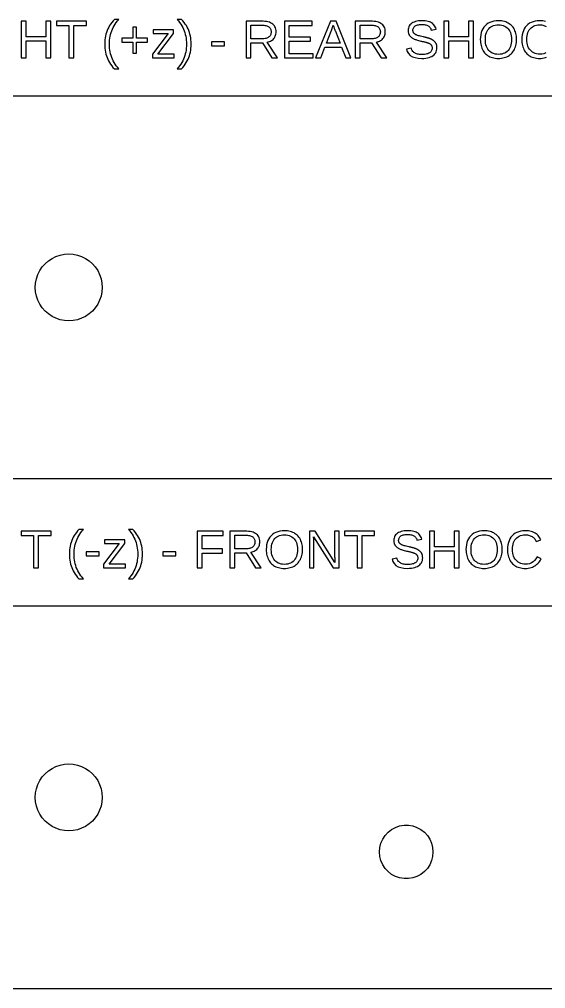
# Model space of a CAD drawing. Extents: x 5 to 633, y -270 to 42.
# Drawn here: x 80.3 to 162.8, y -110 to 42 of the extents above; entities that cross this region are included whole.
import ezdxf

# ---------------------------------------------------------------- set-up
doc = ezdxf.new("R2010")
doc.units = 0
doc.layers.get('0').update_dxf_attribs({"linetype": 'CONTINUOUS'})

msp = doc.modelspace()

# ---------------------------------------------------------------- linework, layer by layer
for points in [[(81.3224, 38.6569), (84.4228, 38.6569), (84.4228, 36), (85.1999, 36), (85.1999, 41.7329), (84.4228, 41.7329), (84.4228, 39.3079), (81.3224, 39.3079), (81.3224, 41.7329), (80.5453, 41.7329), (80.5453, 36), (81.3224, 36)], [(88.8093, 41.0981), (90.7785, 41.0981), (90.7785, 41.7329), (86.0669, 41.7329), (86.0669, 41.0981), (88.0362, 41.0981), (88.0362, 36), (88.8093, 36)], [(95.6497, 34.5219), (95.4555, 34.7727), (95.2784, 35.0271), (95.1182, 35.2852), (94.9751, 35.5469), (94.849, 35.8123), (94.74, 36.0814), (94.6466, 36.3559), (94.5676, 36.6377), (94.5029, 36.9269), (94.4526, 37.2233), (94.4167, 37.527), (94.3952, 37.8381), (94.388, 38.1565), (94.3953, 38.476), (94.4171, 38.7882), (94.4534, 39.0931), (94.5042, 39.3907), (94.5696, 39.681), (94.6495, 39.964), (94.744, 40.2397), (94.854, 40.5095), (94.9805, 40.7751), (95.1235, 41.0363), (95.2831, 41.2932), (95.4591, 41.5458), (95.6518, 41.7941), (95.8609, 42.038), (95.1529, 42.038), (94.9425, 41.7998), (94.7482, 41.5571), (94.5701, 41.3099), (94.4083, 41.0582), (94.2626, 40.802), (94.1331, 40.5414), (94.0198, 40.2763), (93.9221, 40.004), (93.8394, 39.7219), (93.7718, 39.43), (93.7192, 39.1284), (93.6816, 38.8169), (93.6591, 38.4956), (93.6516, 38.1646), (93.6516, 38.1483), (93.659, 37.8194), (93.6815, 37.4998), (93.7188, 37.1896), (93.7711, 36.8888), (93.8384, 36.5974), (93.9206, 36.3154), (94.0177, 36.0427), (94.1306, 35.777), (94.2599, 35.5156), (94.4056, 35.2586), (94.5678, 35.0061), (94.7464, 34.7579), (94.9414, 34.5142), (95.1529, 34.2748), (95.8609, 34.2748)], [(105.91, 34.5131), (106.105, 34.7558), (106.283, 35.003), (106.445, 35.2546), (106.59, 35.5108), (106.72, 35.7715), (106.833, 36.0366), (106.931, 36.3089), (107.013, 36.591), (107.081, 36.8828), (107.134, 37.1845), (107.171, 37.496), (107.194, 37.8172), (107.201, 38.1483), (107.201, 38.1646), (107.194, 38.4935), (107.171, 38.8131), (107.134, 39.1232), (107.082, 39.424), (107.014, 39.7155), (106.932, 39.9975), (106.835, 40.2701), (106.722, 40.5359), (106.593, 40.7973), (106.447, 41.0542), (106.285, 41.3068), (106.106, 41.5549), (105.911, 41.7987), (105.7, 42.038), (104.992, 42.038), (105.201, 41.7931), (105.394, 41.5441), (105.57, 41.2912), (105.729, 41.0343), (105.872, 40.7734), (105.999, 40.5085), (106.109, 40.2396), (106.203, 39.9649), (106.283, 39.6826), (106.349, 39.3927), (106.399, 39.0951), (106.436, 38.7898), (106.458, 38.477), (106.465, 38.1565), (106.458, 37.836), (106.436, 37.5232), (106.4, 37.2182), (106.349, 36.9209), (106.284, 36.6313), (106.205, 36.3494), (106.111, 36.0752), (106.001, 35.8068), (105.875, 35.5422), (105.732, 35.2812), (105.572, 35.024), (105.396, 34.7706), (105.202, 34.5208), (104.992, 34.2748), (105.7, 34.2748)], [(116.585, 38.3802), (118.371, 38.3802), (119.86, 36), (120.755, 36), (119.127, 38.4697), (119.309, 38.5088), (119.479, 38.5611), (119.637, 38.6264), (119.784, 38.7049), (119.919, 38.7965), (120.043, 38.9012), (120.155, 39.019), (120.254, 39.1476), (120.337, 39.2844), (120.406, 39.4295), (120.459, 39.583), (120.497, 39.7447), (120.52, 39.9148), (120.527, 40.0931), (120.516, 40.3071), (120.484, 40.5072), (120.43, 40.6934), (120.355, 40.8657), (120.258, 41.0242), (120.14, 41.1688), (120, 41.2996), (119.841, 41.4145), (119.663, 41.5118), (119.468, 41.5914), (119.254, 41.6533), (119.022, 41.6975), (118.773, 41.724), (118.505, 41.7329), (115.807, 41.7329), (115.807, 36), (116.585, 36)], [(116.585, 41.1104), (118.428, 41.1104), (118.604, 41.105), (118.768, 41.089), (118.92, 41.0622), (119.06, 41.0247), (119.188, 40.9765), (119.303, 40.9176), (119.406, 40.8479), (119.496, 40.7681), (119.573, 40.6785), (119.635, 40.5793), (119.684, 40.4703), (119.718, 40.3516), (119.739, 40.2232), (119.746, 40.085), (119.739, 39.9421), (119.719, 39.8085), (119.684, 39.6844), (119.636, 39.5696), (119.575, 39.4641), (119.499, 39.3681), (119.41, 39.2815), (119.309, 39.2054), (119.196, 39.141), (119.071, 39.0883), (118.936, 39.0473), (118.789, 39.018), (118.63, 39.0005), (118.46, 38.9946), (116.585, 38.9946)], [(126.342, 36.6347), (122.603, 36.6347), (122.603, 38.6325), (125.931, 38.6325), (125.931, 39.2591), (122.603, 39.2591), (122.603, 41.0981), (126.175, 41.0981), (126.175, 41.7329), (121.825, 41.7329), (121.825, 36), (126.342, 36)], [(128.181, 37.6763), (130.793, 37.6763), (131.448, 36), (132.242, 36), (129.939, 41.7329), (129.056, 41.7329), (126.716, 36), (127.522, 36)], [(129.15, 40.1664), (129.205, 40.3136), (129.255, 40.453), (129.302, 40.5847), (129.346, 40.7085), (129.385, 40.8245), (129.42, 40.9327), (129.451, 41.033), (129.487, 41.147), (129.597, 40.8092), (129.63, 40.7096), (129.662, 40.613), (129.695, 40.5193), (129.727, 40.4286), (129.76, 40.341), (129.792, 40.2563), (129.825, 40.1746), (130.561, 38.2826), (128.417, 38.2826)], [(133.719, 38.3802), (135.505, 38.3802), (136.994, 36), (137.89, 36), (136.262, 38.4697), (136.443, 38.5088), (136.613, 38.5611), (136.772, 38.6264), (136.918, 38.7049), (137.054, 38.7965), (137.177, 38.9012), (137.289, 39.019), (137.388, 39.1476), (137.472, 39.2844), (137.54, 39.4295), (137.593, 39.583), (137.631, 39.7447), (137.654, 39.9148), (137.662, 40.0931), (137.651, 40.3071), (137.619, 40.5072), (137.565, 40.6934), (137.49, 40.8657), (137.393, 41.0242), (137.275, 41.1688), (137.135, 41.2996), (136.975, 41.4145), (136.798, 41.5118), (136.602, 41.5914), (136.389, 41.6533), (136.157, 41.6975), (135.907, 41.724), (135.64, 41.7329), (132.942, 41.7329), (132.942, 36), (133.719, 36)], [(133.719, 41.1104), (135.562, 41.1104), (135.739, 41.105), (135.903, 41.089), (136.055, 41.0622), (136.195, 41.0247), (136.322, 40.9765), (136.438, 40.9176), (136.541, 40.8479), (136.631, 40.7681), (136.707, 40.6785), (136.77, 40.5793), (136.818, 40.4703), (136.853, 40.3516), (136.874, 40.2232), (136.881, 40.085), (136.874, 39.9421), (136.853, 39.8085), (136.819, 39.6844), (136.771, 39.5696), (136.709, 39.4641), (136.634, 39.3681), (136.545, 39.2815), (136.443, 39.2054), (136.33, 39.141), (136.206, 39.0883), (136.07, 39.0473), (135.923, 39.018), (135.765, 39.0005), (135.595, 38.9946), (133.719, 38.9946)], [(143.711, 35.9275), (144.002, 35.9542), (144.272, 35.9986), (144.522, 36.0608), (144.751, 36.1408), (144.959, 36.2385), (145.147, 36.354), (145.311, 36.4857), (145.451, 36.632), (145.565, 36.7929), (145.653, 36.9685), (145.717, 37.1586), (145.755, 37.3634), (145.767, 37.5827), (145.765, 37.6706), (145.76, 37.7551), (145.751, 37.8363), (145.739, 37.9142), (145.723, 37.9888), (145.703, 38.06), (145.68, 38.128), (145.653, 38.193), (145.624, 38.2555), (145.592, 38.3155), (145.558, 38.3731), (145.521, 38.4281), (145.48, 38.4807), (145.438, 38.5307), (145.392, 38.5785), (145.345, 38.6241), (145.295, 38.6675), (145.243, 38.7088), (145.189, 38.7479), (145.132, 38.7849), (145.073, 38.8196), (145.013, 38.8527), (144.951, 38.8846), (144.888, 38.9152), (144.824, 38.9445), (144.759, 38.9727), (144.692, 38.9995), (144.624, 39.0251), (144.555, 39.0496), (144.485, 39.0731), (144.414, 39.0956), (144.342, 39.1171), (144.27, 39.1377), (144.196, 39.1572), (144.121, 39.1757), (144.046, 39.1937), (143.971, 39.2115), (143.896, 39.2294), (143.821, 39.2471), (143.745, 39.2647), (143.67, 39.2823), (143.595, 39.2998), (143.38, 39.3486), (143.186, 39.3953), (143.014, 39.4396), (142.864, 39.4818), (142.735, 39.5217), (142.627, 39.5593), (142.541, 39.5947), (142.468, 39.6301), (142.4, 39.6676), (142.337, 39.7073), (142.279, 39.7492), (142.226, 39.7932), (142.178, 39.8394), (142.136, 39.8877), (142.099, 39.939), (142.067, 39.994), (142.041, 40.0527), (142.021, 40.1152), (142.007, 40.1814), (141.998, 40.2514), (141.995, 40.3251), (142.003, 40.4496), (142.025, 40.5649), (142.062, 40.6711), (142.114, 40.7682), (142.18, 40.8561), (142.262, 40.9349), (142.358, 41.0045), (142.468, 41.065), (142.591, 41.1162), (142.728, 41.158), (142.878, 41.1906), (143.041, 41.2138), (143.218, 41.2278), (143.407, 41.2324), (143.581, 41.2282), (143.743, 41.2156), (143.894, 41.1947), (144.034, 41.1653), (144.163, 41.1276), (144.281, 41.0814), (144.388, 41.0269), (144.484, 40.9631), (144.572, 40.8891), (144.649, 40.8049), (144.718, 40.7104), (144.777, 40.6058), (144.827, 40.4909), (144.868, 40.3658), (145.633, 40.5001), (145.567, 40.6972), (145.489, 40.8772), (145.398, 41.04), (145.295, 41.1856), (145.179, 41.314), (145.05, 41.4252), (144.909, 41.5192), (144.752, 41.5986), (144.576, 41.6657), (144.381, 41.7207), (144.168, 41.7634), (143.936, 41.7939), (143.685, 41.8122), (143.416, 41.8183), (143.125, 41.8102), (142.855, 41.7858), (142.605, 41.7451), (142.375, 41.6881), (142.164, 41.6149), (141.973, 41.5254), (141.802, 41.4196), (141.653, 41.2988), (141.526, 41.1642), (141.423, 41.0158), (141.342, 40.8536), (141.285, 40.6777), (141.25, 40.4879), (141.239, 40.2844), (141.241, 40.1941), (141.248, 40.1067), (141.259, 40.0223), (141.274, 39.9409), (141.294, 39.8625), (141.318, 39.7871), (141.347, 39.7147), (141.379, 39.6451), (141.416, 39.5781), (141.457, 39.5136), (141.501, 39.4517), (141.549, 39.3923), (141.602, 39.3356), (141.658, 39.2814), (141.719, 39.2292), (141.786, 39.1784), (141.859, 39.1291), (141.939, 39.0811), (142.024, 39.0346), (142.116, 38.9895), (142.213, 38.9458), (142.32, 38.9027), (142.441, 38.8597), (142.575, 38.8167), (142.722, 38.7737), (142.883, 38.7307), (143.057, 38.6877), (143.245, 38.6447), (143.355, 38.6194), (143.462, 38.5945), (143.567, 38.5702), (143.668, 38.5463), (143.767, 38.523), (143.863, 38.5002), (143.957, 38.4778), (144.047, 38.455), (144.133, 38.4307), (144.216, 38.4048), (144.295, 38.3775), (144.37, 38.3487), (144.442, 38.3184), (144.51, 38.2866), (144.574, 38.2528), (144.634, 38.2165), (144.69, 38.1778), (144.741, 38.1365), (144.788, 38.0928), (144.831, 38.0465), (144.87, 37.9978), (144.904, 37.9456), (144.933, 37.8891), (144.956, 37.8284), (144.975, 37.7633), (144.988, 37.6938), (144.996, 37.6201), (144.998, 37.5421), (144.99, 37.404), (144.965, 37.2758), (144.923, 37.1576), (144.865, 37.0492), (144.79, 36.9506), (144.698, 36.862), (144.589, 36.7832), (144.465, 36.7147), (144.328, 36.6567), (144.176, 36.6092), (144.01, 36.5723), (143.83, 36.546), (143.636, 36.5302), (143.428, 36.5249), (143.226, 36.5298), (143.036, 36.5446), (142.859, 36.5693), (142.695, 36.6039), (142.543, 36.6484), (142.403, 36.7027), (142.276, 36.767), (142.161, 36.8418), (142.058, 36.9277), (141.967, 37.0249), (141.888, 37.1333), (141.821, 37.2529), (141.766, 37.3838), (141.723, 37.5258), (140.97, 37.3753), (141.101, 36.9888), (141.305, 36.6618), (141.58, 36.3943), (141.927, 36.1862), (142.346, 36.0375), (142.836, 35.9484), (143.399, 35.9186)], [(147.611, 38.6569), (150.711, 38.6569), (150.711, 36), (151.488, 36), (151.488, 41.7329), (150.711, 41.7329), (150.711, 39.3079), (147.611, 39.3079), (147.611, 41.7329), (146.834, 41.7329), (146.834, 36), (147.611, 36)], [(155.648, 35.926), (155.884, 35.9482), (156.11, 35.9851), (156.327, 36.0369), (156.534, 36.1034), (156.732, 36.1847), (156.92, 36.2807), (157.098, 36.3906), (157.263, 36.5132), (157.417, 36.6487), (157.557, 36.7969), (157.686, 36.9579), (157.803, 37.1317), (157.907, 37.3183), (157.998, 37.5158), (158.075, 37.7225), (158.139, 37.9383), (158.188, 38.1632), (158.223, 38.3973), (158.244, 38.6405), (158.251, 38.8929), (158.244, 39.1461), (158.223, 39.3894), (158.189, 39.623), (158.14, 39.8468), (158.078, 40.0608), (158.001, 40.2649), (157.911, 40.4593), (157.808, 40.6424), (157.692, 40.8126), (157.564, 40.9699), (157.424, 41.1143), (157.271, 41.2459), (157.106, 41.3646), (156.929, 41.4704), (156.74, 41.5627), (156.542, 41.6408), (156.335, 41.7047), (156.118, 41.7544), (155.892, 41.7899), (155.656, 41.8112), (155.411, 41.8183), (155.039, 41.8025), (154.692, 41.755), (154.368, 41.6759), (154.069, 41.5652), (153.794, 41.4228), (153.543, 41.2488), (153.315, 41.0432), (153.116, 40.8095), (152.947, 40.5513), (152.809, 40.2686), (152.701, 39.9614), (152.624, 39.6297), (152.578, 39.2736), (152.563, 38.8929), (152.57, 38.6394), (152.59, 38.3952), (152.625, 38.1601), (152.673, 37.9343), (152.735, 37.7177), (152.811, 37.5103), (152.9, 37.3121), (153.003, 37.1251), (153.118, 36.9511), (153.246, 36.7902), (153.385, 36.6422), (153.538, 36.5073), (153.702, 36.3855), (153.879, 36.2767), (154.067, 36.1817), (154.265, 36.1013), (154.473, 36.0355), (154.69, 35.9844), (154.918, 35.9479), (155.155, 35.9259), (155.403, 35.9186)], [(155.136, 36.5622), (154.886, 36.6009), (154.654, 36.6655), (154.438, 36.7559), (154.24, 36.8721), (154.059, 37.0141), (153.895, 37.1819), (153.751, 37.3718), (153.629, 37.5799), (153.529, 37.8061), (153.452, 38.0505), (153.396, 38.3131), (153.363, 38.5939), (153.352, 38.8929), (153.363, 39.1934), (153.396, 39.4742), (153.451, 39.7351), (153.527, 39.9763), (153.626, 40.1978), (153.747, 40.3995), (153.889, 40.5814), (154.052, 40.7412), (154.233, 40.8764), (154.432, 40.987), (154.649, 41.073), (154.885, 41.1344), (155.139, 41.1713), (155.411, 41.1836), (155.681, 41.1711), (155.933, 41.1338), (156.167, 41.0715), (156.383, 40.9843), (156.581, 40.8722), (156.761, 40.7352), (156.922, 40.5733), (157.064, 40.3895), (157.185, 40.187), (157.283, 39.9657), (157.359, 39.7256), (157.414, 39.4668), (157.447, 39.1892), (157.457, 38.8929), (157.447, 38.5835), (157.414, 38.2949), (157.36, 38.0269), (157.284, 37.7795), (157.187, 37.5529), (157.067, 37.3469), (156.926, 37.1616), (156.765, 36.9992), (156.585, 36.8617), (156.387, 36.7492), (156.169, 36.6618), (155.932, 36.5993), (155.677, 36.5618), (155.403, 36.5493)], [(98.64, 38.4738), (100.365, 38.4738), (100.365, 39.0679), (98.64, 39.0679), (98.64, 40.8092), (98.0419, 40.8092), (98.0419, 39.0679), (96.3168, 39.0679), (96.3168, 38.4738), (98.0419, 38.4738), (98.0419, 36.7324), (98.64, 36.7324)], [(104.528, 36.5656), (101.977, 36.5656), (104.442, 39.845), (104.442, 40.4024), (101.252, 40.4024), (101.252, 39.8368), (103.576, 39.8368), (101.114, 36.5574), (101.114, 36), (104.528, 36)], [(112.438, 38.5389), (110.404, 38.5389), (110.404, 37.8879), (112.438, 37.8879)], [(265, 30), (5, 30), (5, -30), (265, -30)], [(87.3147, -5.2051), (86.6412, -5.0711), (85.9909, -4.8504), (85.375, -4.5466), (84.804, -4.1651), (84.2877, -3.7123), (83.8349, -3.196), (83.4534, -2.625), (83.1496, -2.0091), (82.9289, -1.3588), (82.7949, -0.6853), (82.75, 0), (82.7949, 0.6853), (82.9289, 1.3588), (83.1496, 2.0091), (83.4534, 2.625), (83.8349, 3.196), (84.2877, 3.7123), (84.804, 4.1651), (85.375, 4.5466), (85.9909, 4.8504), (86.6412, 5.0711), (87.3147, 5.2051), (88, 5.25), (88.6853, 5.2051), (89.3588, 5.0711), (90.0091, 4.8504), (90.625, 4.5466), (91.196, 4.1651), (91.7123, 3.7123), (92.1651, 3.196), (92.5466, 2.625), (92.8504, 2.0091), (93.0711, 1.3588), (93.2051, 0.6853), (93.25, 0), (93.2051, -0.6853), (93.0711, -1.3588), (92.8504, -2.0091), (92.5466, -2.625), (92.1651, -3.196), (91.7123, -3.7123), (91.196, -4.1651), (90.625, -4.5466), (90.0091, -4.8504), (89.3588, -5.0711), (88.6853, -5.2051), (88, -5.25)], [(90.0996, -45.4781), (89.9054, -45.2273), (89.7282, -44.9729), (89.5681, -44.7148), (89.425, -44.4531), (89.2989, -44.1877), (89.1898, -43.9186), (89.0965, -43.6441), (89.0175, -43.3623), (88.9528, -43.0731), (88.9025, -42.7767), (88.8666, -42.473), (88.8451, -42.1619), (88.8379, -41.8435), (88.8451, -41.524), (88.8669, -41.2118), (88.9033, -40.9069), (88.9541, -40.6093), (89.0195, -40.319), (89.0994, -40.036), (89.1939, -39.7603), (89.3038, -39.4905), (89.4304, -39.2249), (89.5734, -38.9637), (89.7329, -38.7068), (89.909, -38.4542), (90.1016, -38.2059), (90.3108, -37.962), (89.6028, -37.962), (89.3924, -38.2002), (89.1981, -38.4429), (89.02, -38.6901), (88.8581, -38.9418), (88.7125, -39.198), (88.583, -39.4586), (88.4697, -39.7237), (88.372, -39.996), (88.2893, -40.2781), (88.2217, -40.57), (88.1691, -40.8716), (88.1315, -41.1831), (88.109, -41.5044), (88.1014, -41.8354), (88.1014, -41.8517), (88.1089, -42.1806), (88.1313, -42.5002), (88.1687, -42.8104), (88.221, -43.1112), (88.2883, -43.4026), (88.3705, -43.6846), (88.4676, -43.9573), (88.5805, -44.223), (88.7098, -44.4844), (88.8555, -44.7414), (89.0177, -44.9939), (89.1963, -45.2421), (89.3913, -45.4858), (89.6028, -45.7252), (90.3108, -45.7252)], [(98.2688, -45.4869), (98.463, -45.2442), (98.6411, -44.997), (98.803, -44.7454), (98.9487, -44.4892), (99.0782, -44.2285), (99.1915, -43.9634), (99.2892, -43.6911), (99.3718, -43.409), (99.4395, -43.1172), (99.4921, -42.8155), (99.5296, -42.504), (99.5522, -42.1828), (99.5597, -41.8517), (99.5597, -41.8354), (99.5522, -41.5065), (99.5298, -41.1869), (99.4924, -40.8768), (99.4401, -40.576), (99.3729, -40.2845), (99.2907, -40.0025), (99.1935, -39.7299), (99.0807, -39.4641), (98.9514, -39.2027), (98.8057, -38.9458), (98.6435, -38.6932), (98.4649, -38.4451), (98.2698, -38.2013), (98.0583, -37.962), (97.3504, -37.962), (97.5595, -38.2069), (97.7521, -38.4559), (97.9282, -38.7088), (98.0877, -38.9657), (98.2308, -39.2266), (98.3572, -39.4915), (98.4672, -39.7604), (98.5617, -40.0351), (98.6416, -40.3174), (98.707, -40.6073), (98.7579, -40.9049), (98.7942, -41.2102), (98.816, -41.523), (98.8233, -41.8435), (98.816, -42.164), (98.7944, -42.4768), (98.7582, -42.7818), (98.7077, -43.0791), (98.6426, -43.3687), (98.5632, -43.6506), (98.4693, -43.9248), (98.3597, -44.1932), (98.2335, -44.4578), (98.0904, -44.7188), (97.9306, -44.976), (97.7539, -45.2294), (97.5605, -45.4792), (97.3504, -45.7252), (98.0583, -45.7252)], [(83.2591, -38.9019), (85.2284, -38.9019), (85.2284, -38.2671), (80.5168, -38.2671), (80.5168, -38.9019), (82.4861, -38.9019), (82.4861, -44), (83.2591, -44)], [(108.943, -41.6767), (112.141, -41.6767), (112.141, -41.0339), (108.943, -41.0339), (108.943, -38.9019), (112.239, -38.9019), (112.239, -38.2671), (108.166, -38.2671), (108.166, -44), (108.943, -44)], [(114.033, -41.6198), (115.819, -41.6198), (117.309, -44), (118.204, -44), (116.576, -41.5303), (116.758, -41.4912), (116.927, -41.4389), (117.086, -41.3736), (117.233, -41.2951), (117.368, -41.2035), (117.491, -41.0988), (117.604, -40.981), (117.702, -40.8524), (117.786, -40.7156), (117.854, -40.5705), (117.907, -40.417), (117.945, -40.2553), (117.968, -40.0852), (117.976, -39.9069), (117.965, -39.6929), (117.933, -39.4928), (117.879, -39.3066), (117.804, -39.1343), (117.707, -38.9758), (117.589, -38.8312), (117.449, -38.7004), (117.289, -38.5855), (117.112, -38.4882), (116.916, -38.4086), (116.703, -38.3467), (116.471, -38.3025), (116.221, -38.276), (115.954, -38.2671), (113.256, -38.2671), (113.256, -44), (114.033, -44)], [(114.033, -38.8896), (115.876, -38.8896), (116.053, -38.895), (116.217, -38.911), (116.369, -38.9378), (116.509, -38.9753), (116.636, -39.0235), (116.752, -39.0824), (116.855, -39.1521), (116.945, -39.2319), (117.021, -39.3215), (117.084, -39.4207), (117.132, -39.5297), (117.167, -39.6484), (117.188, -39.7768), (117.195, -39.915), (117.188, -40.0579), (117.167, -40.1915), (117.133, -40.3156), (117.085, -40.4304), (117.023, -40.5359), (116.948, -40.6319), (116.859, -40.7185), (116.757, -40.7946), (116.644, -40.859), (116.52, -40.9117), (116.384, -40.9527), (116.237, -40.982), (116.079, -40.9995), (115.909, -41.0054), (114.033, -41.0054)], [(122.07, -44.074), (122.306, -44.0518), (122.533, -44.0149), (122.749, -43.9631), (122.957, -43.8966), (123.155, -43.8153), (123.343, -43.7193), (123.52, -43.6094), (123.686, -43.4868), (123.839, -43.3513), (123.98, -43.2031), (124.109, -43.0421), (124.225, -42.8683), (124.33, -42.6817), (124.421, -42.4842), (124.498, -42.2775), (124.561, -42.0617), (124.61, -41.8368), (124.645, -41.6027), (124.666, -41.3595), (124.673, -41.1071), (124.666, -40.8539), (124.646, -40.6106), (124.611, -40.377), (124.562, -40.1532), (124.5, -39.9392), (124.424, -39.7351), (124.334, -39.5407), (124.23, -39.3576), (124.115, -39.1874), (123.987, -39.0301), (123.846, -38.8857), (123.694, -38.7541), (123.529, -38.6354), (123.351, -38.5296), (123.163, -38.4373), (122.965, -38.3592), (122.757, -38.2953), (122.541, -38.2456), (122.314, -38.2101), (122.079, -38.1888), (121.833, -38.1817), (121.462, -38.1975), (121.114, -38.245), (120.791, -38.3241), (120.492, -38.4348), (120.216, -38.5772), (119.965, -38.7512), (119.738, -38.9568), (119.538, -39.1905), (119.369, -39.4487), (119.231, -39.7314), (119.124, -40.0386), (119.047, -40.3703), (119.001, -40.7264), (118.985, -41.1071), (118.992, -41.3606), (119.013, -41.6048), (119.047, -41.8399), (119.096, -42.0657), (119.158, -42.2823), (119.233, -42.4897), (119.323, -42.6879), (119.426, -42.8749), (119.541, -43.0489), (119.668, -43.2098), (119.808, -43.3578), (119.96, -43.4927), (120.125, -43.6145), (120.302, -43.7233), (120.49, -43.8183), (120.687, -43.8987), (120.895, -43.9645), (121.113, -44.0156), (121.341, -44.0521), (121.578, -44.0741), (121.825, -44.0814)], [(121.558, -43.4378), (121.309, -43.3991), (121.076, -43.3345), (120.861, -43.2441), (120.663, -43.1279), (120.482, -42.9859), (120.318, -42.8181), (120.174, -42.6282), (120.052, -42.4201), (119.952, -42.1939), (119.874, -41.9495), (119.819, -41.6869), (119.786, -41.4061), (119.775, -41.1071), (119.786, -40.8066), (119.818, -40.5258), (119.873, -40.2649), (119.95, -40.0237), (120.049, -39.8022), (120.169, -39.6005), (120.312, -39.4186), (120.474, -39.2588), (120.655, -39.1236), (120.854, -39.013), (121.072, -38.927), (121.307, -38.8656), (121.561, -38.8287), (121.833, -38.8164), (122.103, -38.8289), (122.355, -38.8662), (122.589, -38.9285), (122.805, -39.0157), (123.003, -39.1278), (123.183, -39.2648), (123.345, -39.4267), (123.487, -39.6105), (123.607, -39.813), (123.705, -40.0343), (123.782, -40.2744), (123.836, -40.5332), (123.869, -40.8108), (123.88, -41.1071), (123.869, -41.4165), (123.837, -41.7051), (123.782, -41.9731), (123.707, -42.2205), (123.609, -42.4471), (123.49, -42.6531), (123.349, -42.8384), (123.188, -43.0008), (123.008, -43.1383), (122.809, -43.2508), (122.591, -43.3382), (122.355, -43.4007), (122.1, -43.4382), (121.825, -43.4507)], [(126.448, -40.1916), (126.427, -39.5122), (126.407, -39.1175), (129.475, -44), (130.411, -44), (130.411, -38.2671), (129.711, -38.2671), (129.711, -42.0267), (129.712, -42.1379), (129.715, -42.2671), (129.72, -42.4143), (129.727, -42.5793), (129.736, -42.7624), (129.747, -42.9633), (129.76, -43.1822), (126.659, -38.2671), (125.756, -38.2671), (125.756, -44), (126.448, -44)], [(134.02, -38.9019), (135.989, -38.9019), (135.989, -38.2671), (131.278, -38.2671), (131.278, -38.9019), (133.247, -38.9019), (133.247, -44), (134.02, -44)], [(141.465, -44.0725), (141.756, -44.0458), (142.026, -44.0014), (142.276, -43.9392), (142.505, -43.8592), (142.713, -43.7615), (142.901, -43.646), (143.065, -43.5143), (143.205, -43.368), (143.319, -43.2071), (143.407, -43.0315), (143.471, -42.8414), (143.508, -42.6366), (143.521, -42.4173), (143.519, -42.3294), (143.514, -42.2449), (143.505, -42.1637), (143.493, -42.0858), (143.477, -42.0112), (143.457, -41.94), (143.434, -41.872), (143.407, -41.807), (143.378, -41.7445), (143.346, -41.6845), (143.312, -41.6269), (143.274, -41.5719), (143.234, -41.5193), (143.192, -41.4693), (143.146, -41.4215), (143.099, -41.3759), (143.049, -41.3325), (142.997, -41.2912), (142.943, -41.2521), (142.886, -41.2151), (142.827, -41.1804), (142.767, -41.1473), (142.705, -41.1154), (142.642, -41.0848), (142.578, -41.0555), (142.512, -41.0273), (142.446, -41.0005), (142.378, -40.9749), (142.309, -40.9504), (142.239, -40.9269), (142.168, -40.9044), (142.096, -40.8829), (142.023, -40.8623), (141.95, -40.8428), (141.875, -40.8243), (141.8, -40.8063), (141.725, -40.7885), (141.65, -40.7706), (141.575, -40.7529), (141.499, -40.7353), (141.424, -40.7177), (141.348, -40.7002), (141.134, -40.6514), (140.94, -40.6047), (140.768, -40.5604), (140.618, -40.5182), (140.489, -40.4783), (140.381, -40.4407), (140.295, -40.4053), (140.222, -40.3699), (140.154, -40.3324), (140.091, -40.2927), (140.033, -40.2508), (139.98, -40.2068), (139.932, -40.1606), (139.89, -40.1123), (139.852, -40.061), (139.821, -40.006), (139.795, -39.9473), (139.775, -39.8848), (139.761, -39.8186), (139.752, -39.7486), (139.749, -39.6749), (139.757, -39.5504), (139.779, -39.4351), (139.816, -39.3289), (139.868, -39.2318), (139.934, -39.1439), (140.015, -39.0651), (140.111, -38.9955), (140.222, -38.935), (140.345, -38.8838), (140.482, -38.842), (140.632, -38.8094), (140.795, -38.7862), (140.971, -38.7722), (141.161, -38.7676), (141.335, -38.7718), (141.497, -38.7844), (141.648, -38.8053), (141.788, -38.8347), (141.917, -38.8724), (142.035, -38.9186), (142.142, -38.9731), (142.238, -39.0369), (142.326, -39.1109), (142.403, -39.1951), (142.472, -39.2896), (142.531, -39.3942), (142.581, -39.5091), (142.622, -39.6342), (143.387, -39.4999), (143.321, -39.3028), (143.243, -39.1228), (143.152, -38.96), (143.049, -38.8144), (142.933, -38.686), (142.804, -38.5748), (142.663, -38.4808), (142.506, -38.4014), (142.33, -38.3343), (142.135, -38.2793), (141.922, -38.2366), (141.69, -38.2061), (141.439, -38.1878), (141.169, -38.1817), (140.879, -38.1898), (140.609, -38.2142), (140.359, -38.2549), (140.128, -38.3119), (139.918, -38.3851), (139.727, -38.4746), (139.556, -38.5804), (139.407, -38.7012), (139.28, -38.8358), (139.177, -38.9842), (139.096, -39.1464), (139.039, -39.3223), (139.004, -39.5121), (138.993, -39.7156), (138.995, -39.8059), (139.001, -39.8933), (139.012, -39.9777), (139.028, -40.0591), (139.048, -40.1375), (139.072, -40.2129), (139.1, -40.2853), (139.133, -40.3549), (139.17, -40.4219), (139.21, -40.4864), (139.255, -40.5483), (139.303, -40.6077), (139.356, -40.6644), (139.412, -40.7186), (139.473, -40.7708), (139.54, -40.8216), (139.613, -40.8709), (139.693, -40.9189), (139.778, -40.9654), (139.87, -41.0105), (139.967, -41.0542), (140.074, -41.0973), (140.195, -41.1403), (140.329, -41.1833), (140.476, -41.2263), (140.637, -41.2693), (140.811, -41.3123), (140.999, -41.3553), (141.109, -41.3806), (141.216, -41.4055), (141.321, -41.4298), (141.422, -41.4537), (141.521, -41.477), (141.617, -41.4998), (141.711, -41.5222), (141.801, -41.545), (141.887, -41.5693), (141.97, -41.5952), (142.049, -41.6225), (142.124, -41.6513), (142.196, -41.6816), (142.264, -41.7134), (142.328, -41.7472), (142.388, -41.7835), (142.444, -41.8222), (142.495, -41.8635), (142.542, -41.9072), (142.585, -41.9535), (142.624, -42.0022), (142.658, -42.0544), (142.687, -42.1109), (142.71, -42.1716), (142.729, -42.2367), (142.742, -42.3062), (142.75, -42.3799), (142.752, -42.4579), (142.744, -42.596), (142.719, -42.7242), (142.677, -42.8424), (142.619, -42.9508), (142.544, -43.0494), (142.452, -43.138), (142.343, -43.2168), (142.219, -43.2853), (142.082, -43.3433), (141.93, -43.3908), (141.764, -43.4277), (141.584, -43.454), (141.39, -43.4698), (141.182, -43.4751), (140.98, -43.4702), (140.79, -43.4554), (140.613, -43.4307), (140.449, -43.3961), (140.297, -43.3516), (140.157, -43.2973), (140.03, -43.233), (139.915, -43.1582), (139.812, -43.0723), (139.721, -42.9751), (139.642, -42.8667), (139.575, -42.7471), (139.52, -42.6162), (139.477, -42.4742), (138.724, -42.6247), (138.855, -43.0112), (139.059, -43.3382), (139.334, -43.6057), (139.681, -43.8138), (140.1, -43.9625), (140.59, -44.0516), (141.153, -44.0814)], [(145.365, -41.3431), (148.465, -41.3431), (148.465, -44), (149.242, -44), (149.242, -38.2671), (148.465, -38.2671), (148.465, -40.6921), (145.365, -40.6921), (145.365, -38.2671), (144.588, -38.2671), (144.588, -44), (145.365, -44)], [(153.402, -44.074), (153.638, -44.0518), (153.864, -44.0149), (154.081, -43.9631), (154.288, -43.8966), (154.486, -43.8153), (154.674, -43.7193), (154.852, -43.6094), (155.017, -43.4868), (155.17, -43.3513), (155.311, -43.2031), (155.44, -43.0421), (155.557, -42.8683), (155.661, -42.6817), (155.752, -42.4842), (155.829, -42.2775), (155.893, -42.0617), (155.942, -41.8368), (155.977, -41.6027), (155.998, -41.3595), (156.005, -41.1071), (155.998, -40.8539), (155.977, -40.6106), (155.942, -40.377), (155.894, -40.1532), (155.831, -39.9392), (155.755, -39.7351), (155.665, -39.5407), (155.562, -39.3576), (155.446, -39.1874), (155.318, -39.0301), (155.178, -38.8857), (155.025, -38.7541), (154.86, -38.6354), (154.682, -38.5296), (154.494, -38.4373), (154.296, -38.3592), (154.089, -38.2953), (153.872, -38.2456), (153.646, -38.2101), (153.41, -38.1888), (153.165, -38.1817), (152.793, -38.1975), (152.446, -38.245), (152.122, -38.3241), (151.823, -38.4348), (151.548, -38.5772), (151.296, -38.7512), (151.069, -38.9568), (150.87, -39.1905), (150.701, -39.4487), (150.562, -39.7314), (150.455, -40.0386), (150.378, -40.3703), (150.332, -40.7264), (150.317, -41.1071), (150.324, -41.3606), (150.344, -41.6048), (150.379, -41.8399), (150.427, -42.0657), (150.489, -42.2823), (150.565, -42.4897), (150.654, -42.6879), (150.757, -42.8749), (150.872, -43.0489), (151, -43.2098), (151.139, -43.3578), (151.291, -43.4927), (151.456, -43.6145), (151.633, -43.7233), (151.821, -43.8183), (152.019, -43.8987), (152.227, -43.9645), (152.444, -44.0156), (152.672, -44.0521), (152.909, -44.0741), (153.157, -44.0814)], [(152.89, -43.4378), (152.64, -43.3991), (152.407, -43.3345), (152.192, -43.2441), (151.994, -43.1279), (151.813, -42.9859), (151.649, -42.8181), (151.505, -42.6282), (151.383, -42.4201), (151.283, -42.1939), (151.206, -41.9495), (151.15, -41.6869), (151.117, -41.4061), (151.106, -41.1071), (151.117, -40.8066), (151.15, -40.5258), (151.205, -40.2649), (151.281, -40.0237), (151.38, -39.8022), (151.501, -39.6005), (151.643, -39.4186), (151.806, -39.2588), (151.987, -39.1236), (152.186, -39.013), (152.403, -38.927), (152.639, -38.8656), (152.893, -38.8287), (153.165, -38.8164), (153.435, -38.8289), (153.687, -38.8662), (153.921, -38.9285), (154.137, -39.0157), (154.335, -39.1278), (154.514, -39.2648), (154.676, -39.4267), (154.818, -39.6105), (154.938, -39.813), (155.037, -40.0343), (155.113, -40.2744), (155.168, -40.5332), (155.2, -40.8108), (155.211, -41.1071), (155.201, -41.4165), (155.168, -41.7051), (155.114, -41.9731), (155.038, -42.2205), (154.94, -42.4471), (154.821, -42.6531), (154.68, -42.8384), (154.519, -43.0008), (154.339, -43.1383), (154.14, -43.2508), (153.923, -43.3382), (153.686, -43.4007), (153.431, -43.4382), (153.157, -43.4507)], [(159.86, -44.0735), (160.089, -44.0498), (160.31, -44.0104), (160.522, -43.9551), (160.726, -43.8842), (160.922, -43.7974), (161.109, -43.6948), (161.287, -43.5772), (161.452, -43.4451), (161.606, -43.2985), (161.748, -43.1375), (161.879, -42.9621), (161.997, -42.7722), (162.104, -42.5678), (161.47, -42.2505), (161.284, -42.5667), (161.074, -42.8344), (160.84, -43.0533), (160.581, -43.2236), (160.298, -43.3453), (159.991, -43.4183), (159.659, -43.4426), (159.398, -43.4295), (159.154, -43.3903), (158.925, -43.3249), (158.712, -43.2334), (158.514, -43.1157), (158.333, -42.9718), (158.168, -42.8018), (158.021, -42.6103), (157.898, -42.4019), (157.796, -42.1766), (157.718, -41.9345), (157.661, -41.6756), (157.628, -41.3998), (157.616, -41.1071), (157.627, -40.8118), (157.66, -40.535), (157.714, -40.2767), (157.789, -40.0369), (157.886, -39.8157), (158.005, -39.613), (158.145, -39.4288), (158.305, -39.2663), (158.482, -39.1288), (158.676, -39.0164), (158.888, -38.9289), (159.117, -38.8664), (159.363, -38.8289), (159.626, -38.8164), (159.796, -38.8218), (159.959, -38.838), (160.116, -38.865), (160.265, -38.9028), (160.408, -38.9514), (160.545, -39.0107), (160.674, -39.0809), (160.795, -39.1613), (160.907, -39.2513), (161.008, -39.3509), (161.1, -39.4602), (161.181, -39.5791), (161.253, -39.7076), (161.315, -39.8458), (162.051, -39.6017), (161.962, -39.4076), (161.86, -39.2277), (161.744, -39.0619), (161.615, -38.9102), (161.473, -38.7726), (161.317, -38.6491), (161.148, -38.5398), (160.966, -38.4448), (160.772, -38.3644), (160.566, -38.2986), (160.348, -38.2474), (160.117, -38.2109), (159.874, -38.189), (159.618, -38.1817), (159.256, -38.1975), (158.916, -38.2451), (158.6, -38.3244), (158.307, -38.4354), (158.037, -38.5782), (157.791, -38.7526), (157.568, -38.9588), (157.371, -39.193), (157.205, -39.4514), (157.069, -39.734), (156.963, -40.0409), (156.888, -40.3721), (156.842, -40.7275), (156.827, -41.1071), (156.834, -41.3636), (156.854, -41.6101), (156.888, -41.8466), (156.935, -42.073), (156.996, -42.2893), (157.071, -42.4956), (157.159, -42.6919), (157.26, -42.8768), (157.373, -43.0491), (157.498, -43.2088), (157.636, -43.3558), (157.786, -43.4903), (157.948, -43.6121), (158.123, -43.7213), (158.309, -43.8168), (158.504, -43.8977), (158.708, -43.9638), (158.922, -44.0152), (159.146, -44.052), (159.38, -44.074), (159.622, -44.0814)], [(96.8862, -43.4344), (94.3351, -43.4344), (96.8008, -40.155), (96.8008, -39.5976), (93.6109, -39.5976), (93.6109, -40.1632), (95.9341, -40.1632), (93.4725, -43.4426), (93.4725, -44), (96.8862, -44)], [(92.7644, -41.4611), (90.73, -41.4611), (90.73, -42.1121), (92.7644, -42.1121)], [(104.796, -41.4611), (102.762, -41.4611), (102.762, -42.1121), (104.796, -42.1121)], [(213, -50), (5, -50), (5, -110), (213, -110)], [(87.3147, -85.2051), (86.6412, -85.0711), (85.9909, -84.8504), (85.375, -84.5466), (84.804, -84.1651), (84.2877, -83.7123), (83.8349, -83.196), (83.4534, -82.625), (83.1496, -82.0091), (82.9289, -81.3588), (82.7949, -80.6853), (82.75, -80), (82.7949, -79.3147), (82.9289, -78.6412), (83.1496, -77.9909), (83.4534, -77.375), (83.8349, -76.804), (84.2877, -76.2877), (84.804, -75.8349), (85.375, -75.4534), (85.9909, -75.1496), (86.6412, -74.9289), (87.3147, -74.7949), (88, -74.75), (88.6853, -74.7949), (89.3588, -74.9289), (90.0091, -75.1496), (90.625, -75.4534), (91.196, -75.8349), (91.7123, -76.2877), (92.1651, -76.804), (92.5466, -77.375), (92.8504, -77.9909), (93.0711, -78.6412), (93.2051, -79.3147), (93.25, -80), (93.2051, -80.6853), (93.0711, -81.3588), (92.8504, -82.0091), (92.5466, -82.625), (92.1651, -83.196), (91.7123, -83.7123), (91.196, -84.1651), (90.625, -84.5466), (90.0091, -84.8504), (89.3588, -85.0711), (88.6853, -85.2051), (88, -85.25)], [(139.909, -92.6324), (139.253, -92.4071), (138.643, -92.077), (138.096, -91.6509), (137.626, -91.1406), (137.246, -90.5599), (136.968, -89.9246), (136.798, -89.2522), (136.74, -88.5609), (136.798, -87.8696), (136.968, -87.1971), (137.246, -86.5619), (137.626, -85.9812), (138.096, -85.4708), (138.643, -85.0448), (139.253, -84.7146), (139.909, -84.4894), (140.593, -84.3752), (141.287, -84.3752), (141.971, -84.4894), (142.627, -84.7146), (143.237, -85.0448), (143.785, -85.4708), (144.255, -85.9812), (144.634, -86.5619), (144.913, -87.1971), (145.083, -87.8696), (145.14, -88.5609), (145.083, -89.2522), (144.913, -89.9246), (144.634, -90.5599), (144.255, -91.1406), (143.785, -91.6509), (143.237, -92.077), (142.627, -92.4071), (141.971, -92.6324), (141.287, -92.7465), (140.593, -92.7465)]]:
    msp.add_lwpolyline(points, close=True)
for points in [[(162.812, 41.7014), (162.594, 41.7526), (162.363, 41.7891), (162.12, 41.811), (161.864, 41.8183), (161.502, 41.8025), (161.162, 41.7549), (160.846, 41.6756), (160.553, 41.5646), (160.283, 41.4218), (160.037, 41.2474), (159.814, 41.0412), (159.617, 40.807), (159.451, 40.5486), (159.315, 40.266), (159.209, 39.9591), (159.134, 39.6279), (159.088, 39.2725), (159.073, 38.8929), (159.08, 38.6364), (159.1, 38.3899), (159.134, 38.1534), (159.181, 37.927), (159.242, 37.7107), (159.317, 37.5044), (159.405, 37.3081), (159.506, 37.1232), (159.619, 36.9509), (159.744, 36.7912), (159.882, 36.6442), (160.032, 36.5097), (160.194, 36.3879), (160.369, 36.2787), (160.555, 36.1832), (160.75, 36.1023), (160.954, 36.0362), (161.169, 35.9848), (161.392, 35.948), (161.626, 35.926), (161.868, 35.9186), (162.106, 35.9265), (162.335, 35.9502), (162.556, 35.9896), (162.769, 36.0449), (162.973, 36.1158)], [(162.828, 36.7764), (162.544, 36.6547), (162.237, 36.5817), (161.905, 36.5574), (161.644, 36.5705), (161.4, 36.6097), (161.171, 36.6751), (160.958, 36.7666), (160.761, 36.8843), (160.579, 37.0282), (160.414, 37.1982), (160.268, 37.3897), (160.144, 37.5981), (160.043, 37.8234), (159.964, 38.0655), (159.908, 38.3244), (159.874, 38.6002), (159.863, 38.8929), (159.873, 39.1882), (159.906, 39.465), (159.96, 39.7233), (160.035, 39.9631), (160.132, 40.1843), (160.251, 40.387), (160.391, 40.5712), (160.551, 40.7337), (160.728, 40.8712), (160.923, 40.9836), (161.134, 41.0711), (161.363, 41.1336), (161.609, 41.1711), (161.873, 41.1836), (162.042, 41.1782), (162.205, 41.162), (162.362, 41.135), (162.512, 41.0972), (162.654, 41.0486), (162.791, 40.9893), (162.92, 40.9191)]]:
    msp.add_lwpolyline(points)

doc.saveas('drawing.dxf')
